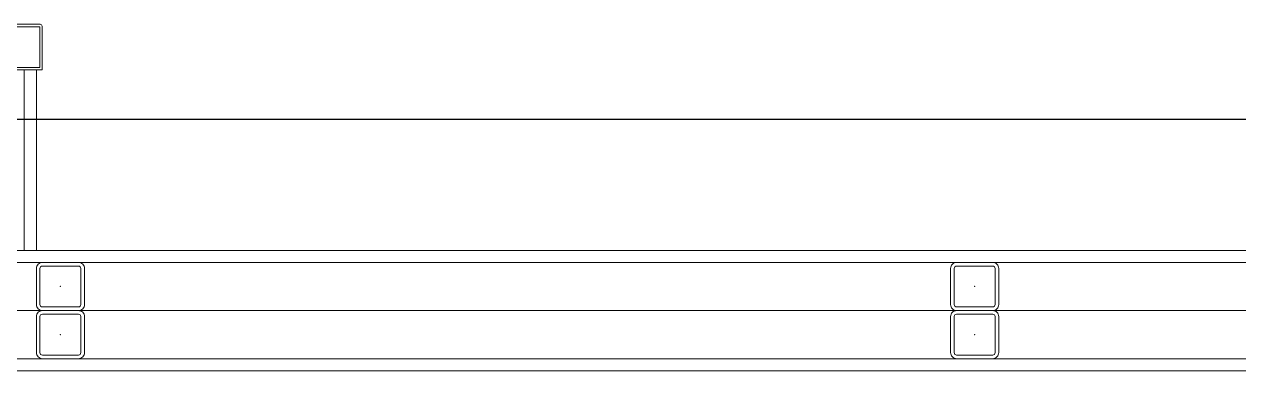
# Model space of a CAD drawing. Extents: x -1073 to 35213, y -1180 to 6950.
# Drawn here: x 31034.8 to 31135.8, y 3112.5 to 3141.3 of the extents above; entities that cross this region are included whole.
import ezdxf

# ---------------------------------------------------------------- set-up
doc = ezdxf.new("R2010")
doc.units = 0
doc.header["$LTSCALE"] = 25
doc.layers.get('0').update_dxf_attribs({"color": 9, "lineweight": 9})
for name, color, linetype, lineweight in [('06D', 9, 'Continuous', 9), ('10', 9, 'Continuous', 9), ('11', 9, 'Continuous', 9), ('33', 9, 'BATTING', 9), ('DATA TAVAN', 160, 'Continuous', 30)]:
    doc.layers.add(name, color=color, linetype=linetype, lineweight=lineweight)
doc.linetypes.add('BATTING', pattern='A,0.0001,-0.1,[134,ltypeshp.shx,S=0.1,R=0,X=-0.1,Y=0],-0.2,[134,ltypeshp.shx,S=0.1,R=180,X=0.1,Y=0],-0.1', length=0.4001)

# ---------------------------------------------------------------- blocks, each defined once
blk = doc.blocks.new('Prf-40x40')
for points in [[(1.5, -2), (-1.5, -2, -0.414214), (-2, -1.5), (-2, 1.5, -0.414214), (-1.5, 2), (1.5, 2, -0.414214), (2, 1.5), (2, -1.5, -0.414214)], [(1.5, -1.7), (-1.5, -1.7, -0.414214), (-1.7, -1.5), (-1.7, 1.5, -0.414214), (-1.5, 1.7), (1.5, 1.7, -0.414214), (1.7, 1.5), (1.7, -1.5, -0.414214)]]:
    blk.add_lwpolyline(points, format="xyb", close=True)
blk.add_point((0, 0))
blk = doc.blocks.new('P-AH-01-10')
at = {"layer": '10'}
blk.add_lwpolyline([(-2.98, -12.7), (0.83, -12.7, 0.414214), (0.98, -12.55), (0.98, -8.93, 0.414214), (0.95, -8.9), (-1.88, -8.9, 0.414214)], format="xyb", dxfattribs=at)
blk.add_lwpolyline([(0.78, -9.1), (0.78, -12.5), (-3, -12.5), (-3, -10.08), (-1.74, -10.08), (-1.74, -9.1)], close=True, dxfattribs=at)

msp = doc.modelspace()

# ---------------------------------------------------------------- linework, layer by layer
at = {"layer": '06D'}
msp.add_lwpolyline([(30874.34, 3117.5), (31485.84, 3117.5)], dxfattribs=at)
at = {"layer": '11'}
for points in [[(31035.84, 3122.5), (31034.84, 3122.5), (31034.84, 3137.5), (31035.84, 3137.5)], [(31485.84, 3121.5), (31485.84, 3122.5), (30870.84, 3122.5), (30870.84, 3121.5)]]:
    msp.add_lwpolyline(points, close=True, dxfattribs=at)
msp.add_lwpolyline([(31485.84, 3112.5), (31485.84, 3113.5), (30870.84, 3113.5), (30870.84, 3112.5), (31485.84, 3112.5)], dxfattribs=at)
at = {"layer": '33', "ltscale": 0.3}
msp.add_lwpolyline([(30871.44, 3117.5), (31485.84, 3117.5)], dxfattribs=at)
at = {"layer": 'DATA TAVAN'}
msp.add_line((30905.7, 3133.41), (31495.87, 3133.41), dxfattribs=at)

# ---------------------------------------------------------------- block references
at = {"layer": '10', "xscale": -1, "rotation": 180}
msp.add_blockref('P-AH-01-10', (31035.34, 3128.6), dxfattribs=at)
at = {"layer": '10', "xscale": -1}
for p in [(31037.84, 3119.5), (31113.84, 3119.5), (31037.84, 3115.5), (31113.84, 3115.5)]:
    msp.add_blockref('Prf-40x40', p, dxfattribs=at)

doc.saveas('drawing.dxf')
